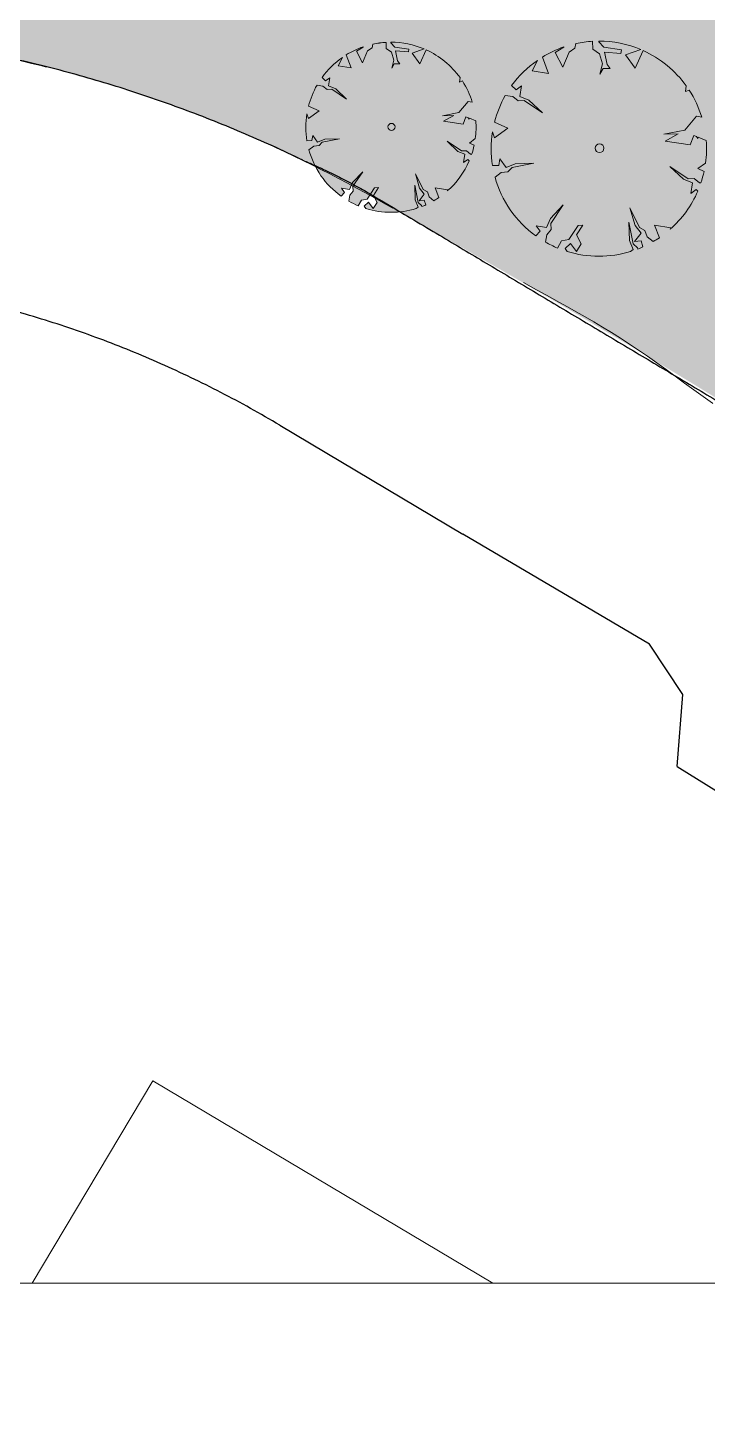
# Model space of a CAD drawing. Header units: metres. Extents: x -169 to 222, y -129 to 263.
# Drawn here: x 63.9 to 95.3, y -128.7 to -64.4 of the extents above; entities that cross this region are included whole.
import ezdxf

# ---------------------------------------------------------------- set-up
doc = ezdxf.new("R2010")
doc.units = ezdxf.units.M
doc.header["$LTSCALE"] = 5.08
doc.header["$PDMODE"] = 1
doc.header["$PDSIZE"] = -2
doc.linetypes.add('DGN Style 2', pattern=[3.417717, 2.050591, -1.367126])
doc.layers.get('0').update_dxf_attribs({"lineweight": 18})
for name, color, linetype, lineweight, true_color in [('a-jl23-frame', 30, 'Continuous', 30, 0xff7f00), ('site location - A-Z400-H-Cfil1', 7, 'Continuous', 5, 0xb4b4b4), ('site location - A-Z400-H-Cfil4', 7, 'Continuous', 5, 0x5a5a5a)]:
    doc.layers.add(name, color=color, linetype=linetype, lineweight=lineweight, true_color=true_color)
doc.layers.add('buildings', color=7, linetype='Continuous', lineweight=5)
doc.layers.add('pavement', color=7, linetype='DGN Style 2', lineweight=5)

# ---------------------------------------------------------------- blocks, each defined once
blk = doc.blocks.new('Group-2-1')
at = {"layer": 'site location - A-Z400-H-Cfil1', "linetype": 'Continuous', "lineweight": 0, "true_color": 0x7fff7f}
h = blk.add_hatch(color=91, dxfattribs=at)
edge = h.paths.add_edge_path()
edge.add_arc((80.695, -69.004), 3.934, 17.09645, 32.95714)
edge.add_line((83.996, -66.863), (83.858, -66.916))
edge.add_line((83.858, -66.916), (83.89, -66.707))
edge.add_line((83.89, -66.707), (83.89, -66.708))
edge.add_arc((80.694, -69.004), 3.935, 35.70787, 65.64896)
edge.add_line((82.317, -65.42), (82.028, -66.063))
edge.add_line((82.028, -66.063), (81.67, -65.576))
edge.add_line((81.67, -65.576), (82.232, -65.383))
edge.add_arc((80.695, -69.004), 3.934, 67.00219, 90.01542)
edge.add_line((80.694, -65.07), (80.693, -65.093))
edge.add_line((80.693, -65.093), (80.881, -65.296))
edge.add_line((80.881, -65.296), (81.521, -65.393))
edge.add_line((81.521, -65.393), (81.502, -65.521))
edge.add_line((81.502, -65.521), (80.898, -65.472))
edge.add_line((80.898, -65.472), (81.004, -65.924))
edge.add_line((81.004, -65.924), (81.113, -66.071))
edge.add_line((81.113, -66.071), (80.85, -66.075))
edge.add_line((80.85, -66.075), (80.733, -66.275))
edge.add_line((80.733, -66.275), (80.833, -65.898))
edge.add_line((80.833, -65.898), (80.714, -65.532))
edge.add_line((80.714, -65.532), (80.477, -65.365))
edge.add_line((80.477, -65.365), (80.468, -65.077))
edge.add_arc((80.693, -69.005), 3.934, 93.28219, 102.25173)
edge.add_line((79.858, -65.16), (79.821, -65.329))
edge.add_line((79.821, -65.329), (79.616, -65.475))
edge.add_line((79.616, -65.475), (79.374, -66.028))
edge.add_line((79.374, -66.028), (79.096, -65.482))
edge.add_line((79.096, -65.482), (79.414, -65.292))
edge.add_line((79.414, -65.292), (79.412, -65.285))
edge.add_arc((80.696, -69.003), 3.934, 109.05325, 121.6534)
edge.add_line((78.631, -65.655), (78.858, -66.252))
edge.add_line((78.858, -66.252), (78.26, -66.161))
edge.add_line((78.26, -66.161), (78.45, -65.774))
edge.add_arc((80.696, -69.004), 3.934, 124.81261, 144.07944)
edge.add_line((77.509, -66.696), (77.675, -66.856))
edge.add_line((77.675, -66.856), (77.871, -66.711))
edge.add_line((77.871, -66.711), (77.813, -67.094))
edge.add_line((77.813, -67.094), (78.142, -67.232))
edge.add_line((78.142, -67.232), (78.639, -67.699))
edge.add_line((78.639, -67.699), (77.965, -67.248))
edge.add_line((77.965, -67.248), (77.745, -67.258))
edge.add_line((77.745, -67.258), (77.551, -67.098))
edge.add_line((77.551, -67.098), (77.277, -67.057))
edge.add_arc((80.695, -69.006), 3.935, 150.31324, 165.6408)
edge.add_line((76.883, -68.03), (77.371, -68.249))
edge.add_line((77.371, -68.249), (76.884, -68.607))
edge.add_line((76.884, -68.607), (76.809, -68.39))
edge.add_arc((80.695, -69.004), 3.934, 171.0179, 189.08015)
edge.add_line((76.81, -69.625), (77.04, -69.621))
edge.add_line((77.04, -69.621), (77.077, -69.38))
edge.add_line((77.077, -69.38), (77.307, -69.692))
edge.add_line((77.307, -69.692), (77.636, -69.556))
edge.add_line((77.636, -69.556), (78.318, -69.535))
edge.add_line((78.318, -69.535), (77.522, -69.693))
edge.add_line((77.522, -69.693), (77.374, -69.856))
edge.add_line((77.374, -69.856), (77.124, -69.88))
edge.add_line((77.124, -69.88), (76.9, -70.045))
edge.add_arc((80.695, -69.004), 3.935, 195.33425, 234.07632)
edge.add_line((78.387, -72.191), (78.547, -72.025))
edge.add_line((78.547, -72.025), (78.402, -71.829))
edge.add_line((78.402, -71.829), (78.785, -71.887))
edge.add_line((78.785, -71.887), (78.922, -71.558))
edge.add_line((78.922, -71.558), (79.389, -71.061))
edge.add_line((79.389, -71.061), (78.939, -71.735))
edge.add_line((78.939, -71.735), (78.949, -71.955))
edge.add_line((78.949, -71.955), (78.789, -72.149))
edge.add_line((78.789, -72.149), (78.747, -72.423))
edge.add_arc((80.695, -69.002), 3.937, 240.34334, 247.41918)
edge.add_line((79.183, -72.637), (79.327, -72.375))
edge.add_line((79.327, -72.375), (79.596, -72.329))
edge.add_line((79.596, -72.329), (79.936, -71.814))
edge.add_line((79.936, -71.814), (80.113, -71.797))
edge.add_line((80.113, -71.797), (79.884, -72.155))
edge.add_line((79.884, -72.155), (80.052, -72.485))
edge.add_line((80.052, -72.485), (79.879, -72.764))
edge.add_line((79.879, -72.764), (79.662, -72.469))
edge.add_line((79.662, -72.469), (79.459, -72.656))
edge.add_line((79.459, -72.656), (79.54, -72.766))
edge.add_arc((80.696, -69.004), 3.935, 252.91388, 287.15707)
edge.add_line((81.857, -72.764), (81.948, -72.697))
edge.add_line((81.948, -72.697), (81.813, -72.367))
edge.add_line((81.813, -72.367), (81.792, -71.686))
edge.add_line((81.792, -71.686), (81.95, -72.481))
edge.add_line((81.95, -72.481), (82.112, -72.629))
edge.add_line((82.112, -72.629), (82.117, -72.674))
edge.add_arc((80.7, -69.01), 3.928, 291.13971, 294.03413)
edge.add_line((82.3, -72.597), (82.237, -72.376))
edge.add_line((82.237, -72.376), (81.994, -72.403))
edge.add_line((81.994, -72.403), (82.236, -72.1))
edge.add_line((82.236, -72.1), (82.02, -71.817))
edge.add_line((82.02, -71.817), (81.824, -71.164))
edge.add_line((81.824, -71.164), (82.182, -71.891))
edge.add_line((82.182, -71.891), (82.378, -71.992))
edge.add_line((82.378, -71.992), (82.465, -72.228))
edge.add_line((82.465, -72.228), (82.682, -72.401))
edge.add_arc((80.7, -69.002), 3.934, 300.23998, 304.09586)
edge.add_line((82.906, -72.26), (82.732, -71.803))
edge.add_line((82.732, -71.803), (83.33, -71.894))
edge.add_line((83.33, -71.894), (83.301, -71.952))
edge.add_arc((80.696, -69.005), 3.934, 311.47017, 336.82322)
edge.add_line((84.312, -70.553), (84.252, -70.495))
edge.add_line((84.252, -70.495), (84.056, -70.639))
edge.add_line((84.056, -70.639), (84.114, -70.256))
edge.add_line((84.114, -70.256), (83.785, -70.119))
edge.add_line((83.785, -70.119), (83.288, -69.652))
edge.add_line((83.288, -69.652), (83.962, -70.103))
edge.add_line((83.962, -70.103), (84.183, -70.092))
edge.add_line((84.183, -70.092), (84.377, -70.252))
edge.add_line((84.377, -70.252), (84.425, -70.259))
edge.add_arc((80.697, -69.008), 3.932, 341.44881, 347.8748)
edge.add_line((84.541, -69.834), (84.319, -69.734))
edge.add_line((84.319, -69.734), (84.595, -69.53))
edge.add_arc((80.695, -69.003), 3.935, 352.29639, 364.37278)
edge.add_line((84.619, -68.703), (84.32, -68.585))
edge.add_line((84.32, -68.585), (84.314, -68.629))
edge.add_line((84.314, -68.629), (84.265, -68.563))
edge.add_line((84.265, -68.563), (84.162, -68.522))
edge.add_line((84.162, -68.522), (84.038, -68.864))
edge.add_line((84.038, -68.864), (83.121, -68.725))
edge.add_line((83.121, -68.725), (83.599, -68.458))
edge.add_line((83.599, -68.458), (83.073, -68.474))
edge.add_line((83.073, -68.474), (83.836, -68.322))
edge.add_line((83.836, -68.322), (84.269, -67.819))
edge.add_line((84.269, -67.819), (84.456, -67.847))
edge.add_line((84.456, -67.847), (84.456, -67.847))
at = {"layer": 'site location - A-Z400-H-Cfil1', "color": 7, "flags": 128}
blk.add_lwpolyline([(83.599, -68.458), (83.073, -68.474), (83.836, -68.322), (84.269, -67.819), (84.456, -67.847, 0.069316), (83.996, -66.863), (83.858, -66.916), (83.89, -66.707, 0.131391), (82.317, -65.42), (82.028, -66.063), (81.67, -65.576), (82.232, -65.383, 0.100753), (80.694, -65.07), (80.693, -65.093), (80.881, -65.296), (81.521, -65.393), (81.502, -65.521), (80.898, -65.472), (81.004, -65.924), (81.113, -66.071), (80.85, -66.075), (80.732, -66.275), (80.833, -65.898), (80.714, -65.532), (80.477, -65.365), (80.468, -65.076, 0.039157), (79.858, -65.16), (79.821, -65.329), (79.616, -65.474), (79.374, -66.028), (79.096, -65.482), (79.414, -65.292), (79.412, -65.285, 0.055034), (78.631, -65.655), (78.858, -66.252), (78.26, -66.161), (78.45, -65.774, 0.084266), (77.509, -66.696), (77.675, -66.856), (77.871, -66.711), (77.813, -67.094), (78.142, -67.232), (78.639, -67.699), (77.965, -67.248), (77.744, -67.258), (77.551, -67.098), (77.277, -67.057, 0.066979), (76.883, -68.03), (77.371, -68.249), (76.884, -68.607), (76.809, -68.39, 0.078975), (76.81, -69.625), (77.04, -69.621), (77.077, -69.38), (77.307, -69.692), (77.636, -69.556), (78.318, -69.535), (77.522, -69.693), (77.374, -69.856), (77.124, -69.88), (76.9, -70.045, 0.170673), (78.387, -72.191), (78.547, -72.025), (78.402, -71.828), (78.785, -71.887), (78.922, -71.558), (79.389, -71.061), (78.939, -71.735), (78.949, -71.955), (78.789, -72.149), (78.747, -72.423, 0.030884), (79.183, -72.637), (79.327, -72.375), (79.596, -72.329), (79.936, -71.814), (80.113, -71.797), (79.884, -72.155), (80.052, -72.485), (79.879, -72.764), (79.662, -72.469), (79.459, -72.656), (79.54, -72.766, 0.150536), (81.857, -72.764), (81.948, -72.697), (81.813, -72.367), (81.792, -71.686), (81.95, -72.481), (82.112, -72.629), (82.117, -72.674, 0.01263), (82.3, -72.597), (82.237, -72.376), (81.994, -72.403), (82.236, -72.1), (82.02, -71.817), (81.824, -71.164), (82.182, -71.891), (82.378, -71.992), (82.465, -72.228), (82.682, -72.401, 0.016826), (82.906, -72.26), (82.732, -71.803), (83.33, -71.894), (83.301, -71.952, 0.11108), (84.313, -70.553), (84.312, -70.553), (84.252, -70.495), (84.056, -70.639), (84.114, -70.256), (83.785, -70.119), (83.288, -69.652), (83.962, -70.103), (84.183, -70.092), (84.377, -70.252), (84.425, -70.259, 0.028047), (84.541, -69.834), (84.319, -69.734), (84.595, -69.53, 0.052742), (84.619, -68.703), (84.32, -68.585), (84.314, -68.629), (84.265, -68.563), (84.162, -68.522), (84.038, -68.864), (83.121, -68.725), (83.599, -68.458)], format="xyb", close=True, dxfattribs=at)
blk.add_lwpolyline([(83.599, -68.458), (83.073, -68.474), (83.836, -68.322), (84.269, -67.819), (84.456, -67.847, 0.069316), (83.996, -66.863), (83.858, -66.916), (83.89, -66.707, 0.131391), (82.317, -65.42), (82.028, -66.063), (81.67, -65.576), (82.232, -65.383, 0.100753), (80.694, -65.07), (80.693, -65.093), (80.881, -65.296), (81.521, -65.393), (81.502, -65.521), (80.898, -65.472), (81.004, -65.924), (81.113, -66.071), (80.85, -66.075), (80.732, -66.275), (80.833, -65.898), (80.714, -65.532), (80.477, -65.365), (80.468, -65.076, 0.039157), (79.858, -65.16), (79.821, -65.329), (79.616, -65.474), (79.374, -66.028), (79.096, -65.482), (79.414, -65.292), (79.412, -65.285, 0.055034), (78.631, -65.655), (78.858, -66.252), (78.26, -66.161), (78.45, -65.774, 0.084266), (77.509, -66.696), (77.675, -66.856), (77.871, -66.711), (77.813, -67.094), (78.142, -67.232), (78.639, -67.699), (77.965, -67.248), (77.744, -67.258), (77.551, -67.098), (77.277, -67.057, 0.066979), (76.883, -68.03), (77.371, -68.249), (76.884, -68.607), (76.809, -68.39, 0.078975), (76.81, -69.625), (77.04, -69.621), (77.077, -69.38), (77.307, -69.692), (77.636, -69.556), (78.318, -69.535), (77.522, -69.693), (77.374, -69.856), (77.124, -69.88), (76.9, -70.045, 0.170673), (78.387, -72.191), (78.547, -72.025), (78.402, -71.828), (78.785, -71.887), (78.922, -71.558), (79.389, -71.061), (78.939, -71.735), (78.949, -71.955), (78.789, -72.149), (78.747, -72.423, 0.030884), (79.183, -72.637), (79.327, -72.375), (79.596, -72.329), (79.936, -71.814), (80.113, -71.797), (79.884, -72.155), (80.052, -72.485), (79.879, -72.764), (79.662, -72.469), (79.459, -72.656), (79.54, -72.766, 0.150536), (81.857, -72.764), (81.948, -72.697), (81.813, -72.367), (81.792, -71.686), (81.95, -72.481), (82.112, -72.629), (82.117, -72.674, 0.01263), (82.3, -72.597), (82.237, -72.376), (81.994, -72.403), (82.236, -72.1), (82.02, -71.817), (81.824, -71.164), (82.182, -71.891), (82.378, -71.992), (82.465, -72.228), (82.682, -72.401, 0.016826), (82.906, -72.26), (82.732, -71.803), (83.33, -71.894), (83.301, -71.952, 0.11108), (84.313, -70.553), (84.312, -70.553), (84.252, -70.495), (84.056, -70.639), (84.114, -70.256), (83.785, -70.119), (83.288, -69.652), (83.962, -70.103), (84.183, -70.092), (84.377, -70.252), (84.425, -70.259, 0.028047), (84.541, -69.834), (84.319, -69.734), (84.595, -69.53, 0.052742), (84.619, -68.703), (84.32, -68.585), (84.314, -68.629), (84.265, -68.563), (84.162, -68.522), (84.038, -68.864), (83.121, -68.725), (83.599, -68.458)], format="xyb", close=True, dxfattribs=at)
at = {"layer": 'site location - A-Z400-H-Cfil1', "color": 91, "true_color": 0x7fff7f, "flags": 128}
blk.add_lwpolyline([(84.456, -67.847, 0.069316), (83.996, -66.863), (83.858, -66.916), (83.89, -66.707), (83.89, -66.708, 0.131391), (82.317, -65.42), (82.028, -66.063), (81.67, -65.576), (82.232, -65.383, 0.100753), (80.694, -65.07), (80.693, -65.093), (80.881, -65.296), (81.521, -65.393), (81.502, -65.521), (80.898, -65.472), (81.004, -65.924), (81.113, -66.071), (80.85, -66.075), (80.733, -66.275), (80.833, -65.898), (80.714, -65.532), (80.477, -65.365), (80.468, -65.077, 0.039157), (79.858, -65.16), (79.821, -65.329), (79.616, -65.475), (79.374, -66.028), (79.096, -65.482), (79.414, -65.292), (79.412, -65.285, 0.055034), (78.631, -65.655), (78.858, -66.252), (78.26, -66.161), (78.45, -65.774, 0.084266), (77.509, -66.696), (77.675, -66.856), (77.871, -66.711), (77.813, -67.094), (78.142, -67.232), (78.639, -67.699), (77.965, -67.248), (77.745, -67.258), (77.551, -67.098), (77.277, -67.057, 0.066979), (76.883, -68.03), (77.371, -68.249), (76.884, -68.607), (76.809, -68.39, 0.078975), (76.81, -69.625), (77.04, -69.621), (77.077, -69.38), (77.307, -69.692), (77.636, -69.556), (78.318, -69.535), (77.522, -69.693), (77.374, -69.856), (77.124, -69.88), (76.9, -70.045, 0.170673), (78.387, -72.191), (78.547, -72.025), (78.402, -71.829), (78.785, -71.887), (78.922, -71.558), (79.389, -71.061), (78.939, -71.735), (78.949, -71.955), (78.789, -72.149), (78.747, -72.423, 0.030884), (79.183, -72.637), (79.327, -72.375), (79.596, -72.329), (79.936, -71.814), (80.113, -71.797), (79.884, -72.155), (80.052, -72.485), (79.879, -72.764), (79.662, -72.469), (79.459, -72.656), (79.54, -72.766, 0.150536), (81.857, -72.764), (81.948, -72.697), (81.813, -72.367), (81.792, -71.686), (81.95, -72.481), (82.112, -72.629), (82.117, -72.674, 0.01263), (82.3, -72.597), (82.237, -72.376), (81.994, -72.403), (82.236, -72.1), (82.02, -71.817), (81.824, -71.164), (82.182, -71.891), (82.378, -71.992), (82.465, -72.228), (82.682, -72.401, 0.016826), (82.906, -72.26), (82.732, -71.803), (83.33, -71.894), (83.301, -71.952, 0.111077), (84.312, -70.553), (84.252, -70.495), (84.056, -70.639), (84.114, -70.256), (83.785, -70.119), (83.288, -69.652), (83.962, -70.103), (84.183, -70.092), (84.377, -70.252), (84.425, -70.259, 0.028046), (84.541, -69.834), (84.319, -69.734), (84.595, -69.53, 0.052742), (84.619, -68.703), (84.32, -68.585), (84.314, -68.629), (84.265, -68.563), (84.162, -68.522), (84.038, -68.864), (83.121, -68.725), (83.599, -68.458), (83.073, -68.474), (83.836, -68.322), (84.269, -67.819), (84.456, -67.847)], format="xyb", close=True, dxfattribs=at)
at = {"layer": 'site location - A-Z400-H-Cfil1', "color": 253, "true_color": 0xadadad}
blk.add_circle((80.72, -68.987), 0.163, dxfattribs=at)
blk = doc.blocks.new('Group-3-1')
at = {"layer": 'site location - A-Z400-H-Cfil1', "linetype": 'Continuous', "lineweight": 0, "true_color": 0x7fff7f}
h = blk.add_hatch(color=91, dxfattribs=at)
edge = h.paths.add_edge_path()
edge.add_arc((90.305, -69.996), 4.978, 17.10626, 32.96695)
edge.add_line((94.482, -67.287), (94.307, -67.354))
edge.add_line((94.307, -67.354), (94.347, -67.09))
edge.add_arc((90.306, -69.996), 4.977, 35.72179, 65.66288)
edge.add_line((92.357, -65.461), (91.992, -66.274))
edge.add_line((91.992, -66.274), (91.538, -65.659))
edge.add_line((91.538, -65.659), (92.25, -65.414))
edge.add_arc((90.307, -69.996), 4.978, 67.01778, 90.031)
edge.add_line((90.304, -65.019), (90.303, -65.048))
edge.add_line((90.303, -65.048), (90.54, -65.304))
edge.add_line((90.54, -65.304), (91.351, -65.427))
edge.add_line((91.351, -65.427), (91.326, -65.588))
edge.add_line((91.326, -65.588), (90.562, -65.528))
edge.add_line((90.562, -65.528), (90.696, -66.099))
edge.add_line((90.696, -66.099), (90.834, -66.285))
edge.add_line((90.834, -66.285), (90.502, -66.29))
edge.add_line((90.502, -66.29), (90.352, -66.543))
edge.add_line((90.352, -66.543), (90.48, -66.066))
edge.add_line((90.48, -66.066), (90.33, -65.603))
edge.add_line((90.33, -65.603), (90.03, -65.392))
edge.add_line((90.03, -65.392), (90.018, -65.027))
edge.add_arc((90.308, -69.996), 4.978, 93.339, 102.30855)
edge.add_line((89.247, -65.133), (89.2, -65.345))
edge.add_line((89.2, -65.345), (88.941, -65.53))
edge.add_line((88.941, -65.53), (88.634, -66.231))
edge.add_line((88.634, -66.231), (88.283, -65.541))
edge.add_line((88.283, -65.541), (88.686, -65.299))
edge.add_line((88.686, -65.299), (88.682, -65.291))
edge.add_arc((90.307, -69.994), 4.977, 109.05922, 121.65937)
edge.add_line((87.695, -65.758), (87.982, -66.513))
edge.add_line((87.982, -66.513), (87.225, -66.399))
edge.add_line((87.225, -66.399), (87.465, -65.909))
edge.add_arc((90.306, -69.997), 4.978, 124.79806, 144.06489)
edge.add_line((86.275, -67.075), (86.485, -67.278))
edge.add_line((86.485, -67.278), (86.733, -67.095))
edge.add_line((86.733, -67.095), (86.66, -67.58))
edge.add_line((86.66, -67.58), (87.076, -67.753))
edge.add_line((87.076, -67.753), (87.704, -68.344))
edge.add_line((87.704, -68.344), (86.851, -67.774))
edge.add_line((86.851, -67.774), (86.573, -67.787))
edge.add_line((86.573, -67.787), (86.328, -67.584))
edge.add_line((86.328, -67.584), (85.981, -67.532))
edge.add_arc((90.306, -69.996), 4.978, 150.32463, 165.65219)
edge.add_line((85.483, -68.763), (86.099, -69.04))
edge.add_line((86.099, -69.04), (85.484, -69.493))
edge.add_line((85.484, -69.493), (85.389, -69.218))
edge.add_arc((90.306, -69.997), 4.978, 170.99723, 189.05948)
edge.add_line((85.39, -70.781), (85.682, -70.776))
edge.add_line((85.682, -70.776), (85.728, -70.471))
edge.add_line((85.728, -70.471), (86.019, -70.866))
edge.add_line((86.019, -70.866), (86.435, -70.694))
edge.add_line((86.435, -70.694), (87.298, -70.667))
edge.add_line((87.298, -70.667), (86.292, -70.868))
edge.add_line((86.292, -70.868), (86.104, -71.073))
edge.add_line((86.104, -71.073), (85.787, -71.104))
edge.add_line((85.787, -71.104), (85.505, -71.312))
edge.add_arc((90.305, -69.996), 4.977, 195.32866, 234.07073)
edge.add_line((87.385, -74.026), (87.588, -73.817))
edge.add_line((87.588, -73.817), (87.405, -73.569))
edge.add_line((87.405, -73.569), (87.89, -73.642))
edge.add_line((87.89, -73.642), (88.063, -73.227))
edge.add_line((88.063, -73.227), (88.654, -72.598))
edge.add_line((88.654, -72.598), (88.084, -73.451))
edge.add_line((88.084, -73.451), (88.097, -73.729))
edge.add_line((88.097, -73.729), (87.894, -73.974))
edge.add_line((87.894, -73.974), (87.841, -74.321))
edge.add_arc((90.304, -69.994), 4.979, 240.35494, 247.43079)
edge.add_line((88.393, -74.591), (88.574, -74.26))
edge.add_line((88.574, -74.26), (88.915, -74.201))
edge.add_line((88.915, -74.201), (89.345, -73.55))
edge.add_line((89.345, -73.55), (89.569, -73.529))
edge.add_line((89.569, -73.529), (89.28, -73.981))
edge.add_line((89.28, -73.981), (89.492, -74.399))
edge.add_line((89.492, -74.399), (89.273, -74.751))
edge.add_line((89.273, -74.751), (88.999, -74.379))
edge.add_line((88.999, -74.379), (88.742, -74.615))
edge.add_line((88.742, -74.615), (88.844, -74.754))
edge.add_arc((90.306, -69.996), 4.978, 252.92047, 287.16366)
edge.add_line((91.775, -74.752), (91.89, -74.666))
edge.add_line((91.89, -74.666), (91.719, -74.25))
edge.add_line((91.719, -74.25), (91.693, -73.388))
edge.add_line((91.693, -73.388), (91.892, -74.394))
edge.add_line((91.892, -74.394), (92.098, -74.581))
edge.add_line((92.098, -74.581), (92.104, -74.638))
edge.add_arc((90.299, -69.991), 4.985, 291.22743, 294.12186)
edge.add_line((92.336, -74.541), (92.256, -74.261))
edge.add_line((92.256, -74.261), (91.949, -74.294))
edge.add_line((91.949, -74.294), (92.255, -73.911))
edge.add_line((92.255, -73.911), (91.982, -73.554))
edge.add_line((91.982, -73.554), (91.733, -72.727))
edge.add_line((91.733, -72.727), (92.186, -73.648))
edge.add_line((92.186, -73.648), (92.434, -73.775))
edge.add_line((92.434, -73.775), (92.545, -74.074))
edge.add_line((92.545, -74.074), (92.819, -74.293))
edge.add_arc((90.302, -69.993), 4.982, 300.34362, 304.19949)
edge.add_line((93.103, -74.114), (92.883, -73.536))
edge.add_line((92.883, -73.536), (93.639, -73.651))
edge.add_line((93.639, -73.651), (93.602, -73.725))
edge.add_arc((90.305, -69.996), 4.978, 311.48243, 336.83547)
edge.add_line((94.882, -71.954), (94.806, -71.881))
edge.add_line((94.806, -71.881), (94.557, -72.063))
edge.add_line((94.557, -72.063), (94.631, -71.579))
edge.add_line((94.631, -71.579), (94.215, -71.406))
edge.add_line((94.215, -71.406), (93.587, -70.815))
edge.add_line((93.587, -70.815), (94.439, -71.384))
edge.add_line((94.439, -71.384), (94.717, -71.372))
edge.add_line((94.717, -71.372), (94.963, -71.574))
edge.add_line((94.963, -71.574), (95.024, -71.583))
edge.add_arc((90.309, -69.999), 4.974, 341.43226, 347.85825)
edge.add_line((95.171, -71.046), (94.889, -70.919))
edge.add_line((94.889, -70.919), (95.239, -70.661))
edge.add_arc((90.306, -69.995), 4.977, 352.30707, 364.38345)
edge.add_line((95.269, -69.614), (94.892, -69.465))
edge.add_line((94.892, -69.465), (94.883, -69.521))
edge.add_line((94.883, -69.521), (94.822, -69.437))
edge.add_line((94.822, -69.437), (94.692, -69.386))
edge.add_line((94.692, -69.386), (94.535, -69.818))
edge.add_line((94.535, -69.818), (93.374, -69.642))
edge.add_line((93.374, -69.642), (93.979, -69.304))
edge.add_line((93.979, -69.304), (93.313, -69.324))
edge.add_line((93.313, -69.324), (94.279, -69.132))
edge.add_line((94.279, -69.132), (94.827, -68.496))
edge.add_line((94.827, -68.496), (95.063, -68.532))
edge.add_line((95.063, -68.532), (95.063, -68.532))
at = {"layer": 'site location - A-Z400-H-Cfil1', "color": 7, "flags": 128}
blk.add_lwpolyline([(93.979, -69.304), (93.313, -69.324), (94.279, -69.132), (94.827, -68.496), (95.063, -68.532, 0.069316), (94.482, -67.287), (94.307, -67.354), (94.347, -67.09, 0.131391), (92.357, -65.461), (91.992, -66.274), (91.538, -65.659), (92.25, -65.414, 0.100753), (90.304, -65.019), (90.303, -65.048), (90.54, -65.304), (91.351, -65.427), (91.326, -65.588), (90.562, -65.528), (90.696, -66.099), (90.834, -66.285), (90.502, -66.29), (90.352, -66.543), (90.48, -66.066), (90.33, -65.603), (90.03, -65.392), (90.018, -65.027, 0.039157), (89.247, -65.133), (89.2, -65.345), (88.941, -65.53), (88.634, -66.231), (88.283, -65.541), (88.686, -65.299), (88.682, -65.291, 0.055034), (87.695, -65.758), (87.982, -66.513), (87.225, -66.399), (87.465, -65.909, 0.084266), (86.275, -67.075), (86.485, -67.278), (86.733, -67.095), (86.66, -67.58), (87.076, -67.753), (87.704, -68.344), (86.851, -67.774), (86.573, -67.787), (86.328, -67.584), (85.981, -67.532, 0.066979), (85.483, -68.763), (86.099, -69.04), (85.484, -69.493), (85.389, -69.218, 0.078975), (85.39, -70.78), (85.682, -70.776), (85.728, -70.471), (86.019, -70.866), (86.435, -70.694), (87.298, -70.667), (86.292, -70.868), (86.104, -71.073), (85.787, -71.104), (85.505, -71.312, 0.170673), (87.385, -74.026), (87.588, -73.817), (87.405, -73.569), (87.89, -73.642), (88.063, -73.227), (88.654, -72.598), (88.084, -73.451), (88.097, -73.729), (87.894, -73.974), (87.841, -74.321, 0.030884), (88.393, -74.591), (88.574, -74.26), (88.915, -74.201), (89.345, -73.55), (89.569, -73.529), (89.28, -73.981), (89.492, -74.399), (89.273, -74.751), (88.999, -74.379), (88.742, -74.615), (88.844, -74.754, 0.150536), (91.775, -74.752), (91.89, -74.666), (91.719, -74.25), (91.693, -73.388), (91.892, -74.394), (92.098, -74.581), (92.104, -74.638, 0.01263), (92.336, -74.541), (92.256, -74.26), (91.949, -74.294), (92.255, -73.911), (91.982, -73.554), (91.733, -72.727), (92.186, -73.648), (92.434, -73.775), (92.545, -74.073), (92.819, -74.293, 0.016826), (93.103, -74.114), (92.883, -73.536), (93.639, -73.651), (93.602, -73.725, 0.11108), (94.882, -71.954), (94.806, -71.881), (94.557, -72.063), (94.631, -71.579), (94.215, -71.406), (93.587, -70.815), (94.439, -71.384), (94.717, -71.372), (94.963, -71.574), (95.024, -71.583, 0.028047), (95.171, -71.046), (94.889, -70.919), (95.239, -70.661, 0.052742), (95.269, -69.614), (94.892, -69.465), (94.883, -69.521), (94.822, -69.437), (94.692, -69.386), (94.535, -69.818), (93.374, -69.642), (93.979, -69.304)], format="xyb", close=True, dxfattribs=at)
blk.add_lwpolyline([(93.979, -69.304), (93.313, -69.324), (94.279, -69.132), (94.827, -68.496), (95.063, -68.532, 0.069316), (94.482, -67.287), (94.307, -67.354), (94.347, -67.09, 0.131391), (92.357, -65.461), (91.992, -66.274), (91.538, -65.659), (92.25, -65.414, 0.100753), (90.304, -65.019), (90.303, -65.048), (90.54, -65.304), (91.351, -65.427), (91.326, -65.588), (90.562, -65.528), (90.696, -66.099), (90.834, -66.285), (90.502, -66.29), (90.352, -66.543), (90.48, -66.066), (90.33, -65.603), (90.03, -65.392), (90.018, -65.027, 0.039157), (89.247, -65.133), (89.2, -65.345), (88.941, -65.53), (88.634, -66.231), (88.283, -65.541), (88.686, -65.299), (88.682, -65.291, 0.055034), (87.695, -65.758), (87.982, -66.513), (87.225, -66.399), (87.465, -65.909, 0.084266), (86.275, -67.075), (86.485, -67.278), (86.733, -67.095), (86.66, -67.58), (87.076, -67.753), (87.704, -68.344), (86.851, -67.774), (86.573, -67.787), (86.328, -67.584), (85.981, -67.532, 0.066979), (85.483, -68.763), (86.099, -69.04), (85.484, -69.493), (85.389, -69.218, 0.078975), (85.39, -70.78), (85.682, -70.776), (85.728, -70.471), (86.019, -70.866), (86.435, -70.694), (87.298, -70.667), (86.292, -70.868), (86.104, -71.073), (85.787, -71.104), (85.505, -71.312, 0.170673), (87.385, -74.026), (87.588, -73.817), (87.405, -73.569), (87.89, -73.642), (88.063, -73.227), (88.654, -72.598), (88.084, -73.451), (88.097, -73.729), (87.894, -73.974), (87.841, -74.321, 0.030884), (88.393, -74.591), (88.574, -74.26), (88.915, -74.201), (89.345, -73.55), (89.569, -73.529), (89.28, -73.981), (89.492, -74.399), (89.273, -74.751), (88.999, -74.379), (88.742, -74.615), (88.844, -74.754, 0.150536), (91.775, -74.752), (91.89, -74.666), (91.719, -74.25), (91.693, -73.388), (91.892, -74.394), (92.098, -74.581), (92.104, -74.638, 0.01263), (92.336, -74.541), (92.256, -74.26), (91.949, -74.294), (92.255, -73.911), (91.982, -73.554), (91.733, -72.727), (92.186, -73.648), (92.434, -73.775), (92.545, -74.073), (92.819, -74.293, 0.016826), (93.103, -74.114), (92.883, -73.536), (93.639, -73.651), (93.602, -73.725, 0.11108), (94.882, -71.954), (94.806, -71.881), (94.557, -72.063), (94.631, -71.579), (94.215, -71.406), (93.587, -70.815), (94.439, -71.384), (94.717, -71.372), (94.963, -71.574), (95.024, -71.583, 0.028047), (95.171, -71.046), (94.889, -70.919), (95.239, -70.661, 0.052742), (95.269, -69.614), (94.892, -69.465), (94.883, -69.521), (94.822, -69.437), (94.692, -69.386), (94.535, -69.818), (93.374, -69.642), (93.979, -69.304)], format="xyb", close=True, dxfattribs=at)
at = {"layer": 'site location - A-Z400-H-Cfil1', "color": 91, "true_color": 0x7fff7f, "flags": 128}
blk.add_lwpolyline([(95.063, -68.532, 0.069316), (94.482, -67.287), (94.307, -67.354), (94.347, -67.09, 0.131391), (92.357, -65.461), (91.992, -66.274), (91.538, -65.659), (92.25, -65.414, 0.100753), (90.304, -65.019), (90.303, -65.048), (90.54, -65.304), (91.351, -65.427), (91.326, -65.588), (90.562, -65.528), (90.696, -66.099), (90.834, -66.285), (90.502, -66.29), (90.352, -66.543), (90.48, -66.066), (90.33, -65.603), (90.03, -65.392), (90.018, -65.027, 0.039157), (89.247, -65.133), (89.2, -65.345), (88.941, -65.53), (88.634, -66.231), (88.283, -65.541), (88.686, -65.299), (88.682, -65.291, 0.055034), (87.695, -65.758), (87.982, -66.513), (87.225, -66.399), (87.465, -65.909, 0.084266), (86.275, -67.075), (86.485, -67.278), (86.733, -67.095), (86.66, -67.58), (87.076, -67.753), (87.704, -68.344), (86.851, -67.774), (86.573, -67.787), (86.328, -67.584), (85.981, -67.532, 0.066979), (85.483, -68.763), (86.099, -69.04), (85.484, -69.493), (85.389, -69.218, 0.078975), (85.39, -70.781), (85.682, -70.776), (85.728, -70.471), (86.019, -70.866), (86.435, -70.694), (87.298, -70.667), (86.292, -70.868), (86.104, -71.073), (85.787, -71.104), (85.505, -71.312, 0.170673), (87.385, -74.026), (87.588, -73.817), (87.405, -73.569), (87.89, -73.642), (88.063, -73.227), (88.654, -72.598), (88.084, -73.451), (88.097, -73.729), (87.894, -73.974), (87.841, -74.321, 0.030884), (88.393, -74.591), (88.574, -74.26), (88.915, -74.201), (89.345, -73.55), (89.569, -73.529), (89.28, -73.981), (89.492, -74.399), (89.273, -74.751), (88.999, -74.379), (88.742, -74.615), (88.844, -74.754, 0.150536), (91.775, -74.752), (91.89, -74.666), (91.719, -74.25), (91.693, -73.388), (91.892, -74.394), (92.098, -74.581), (92.104, -74.638, 0.01263), (92.336, -74.541), (92.256, -74.261), (91.949, -74.294), (92.255, -73.911), (91.982, -73.554), (91.733, -72.727), (92.186, -73.648), (92.434, -73.775), (92.545, -74.074), (92.819, -74.293, 0.016826), (93.103, -74.114), (92.883, -73.536), (93.639, -73.651), (93.602, -73.725, 0.111077), (94.882, -71.954), (94.806, -71.881), (94.557, -72.063), (94.631, -71.579), (94.215, -71.406), (93.587, -70.815), (94.439, -71.384), (94.717, -71.372), (94.963, -71.574), (95.024, -71.583, 0.028046), (95.171, -71.046), (94.889, -70.919), (95.239, -70.661, 0.052742), (95.269, -69.614), (94.892, -69.465), (94.883, -69.521), (94.822, -69.437), (94.692, -69.386), (94.535, -69.818), (93.374, -69.642), (93.979, -69.304), (93.313, -69.324), (94.279, -69.132), (94.827, -68.496), (95.063, -68.532)], format="xyb", close=True, dxfattribs=at)
at = {"layer": 'site location - A-Z400-H-Cfil1', "color": 253, "true_color": 0xadadad}
blk.add_circle((90.337, -69.973), 0.206, dxfattribs=at)

msp = doc.modelspace()

# ---------------------------------------------------------------- hatches: boundary and pattern name
at = {"layer": 'pavement', "linetype": 'Continuous', "lineweight": 0, "true_color": 0xc0dcc0}
msp.add_hatch(color=254, dxfattribs=at).paths.add_polyline_path([(106.213, -51.615), (106.123, -51.692), (106.032, -51.768), (105.941, -51.843), (105.85, -51.919), (105.758, -51.993), (105.666, -52.068), (105.574, -52.142), (105.481, -52.215), (100.377, -56.24), (99.019, -57.22), (97.583, -58.081), (96.078, -58.816), (94.517, -59.421), (92.909, -59.891), (91.268, -60.222), (89.604, -60.412), (87.93, -60.459), (84.791, -60.415), (81.592, -60.37), (79.885, -60.306), (78.183, -60.164), (76.489, -59.942), (74.808, -59.642), (73.142, -59.265), (71.495, -58.811), (69.872, -58.281), (68.274, -57.676), (66.674, -56.963), (66.337, -57.075), (66.287, -57.127), (65.628, -57.738), (64.906, -58.275), (64.13, -58.73), (63.31, -59.099), (62.454, -59.376), (61.573, -59.559), (60.678, -59.645), (59.778, -59.634), (59.764, -60.133), (58.667, -60.073), (57.575, -59.964), (56.488, -59.806), (55.404, -59.598), (54.325, -59.341), (53.251, -59.034), (52.18, -58.678), (51.114, -58.272), (50.016, -57.212), (48.078, -56.589), (47.05, -55.882), (46.042, -55.145), (45.056, -54.379), (44.092, -53.586), (43.152, -52.765), (42.236, -51.917), (41.344, -51.044), (40.478, -50.144), (40.471, -50.138), (39.529, -48.333), (38.262, -46.938), (37.614, -46.567), (36.917, -45.457), (37.358, -45.19), (37.222, -44.964), (37.089, -44.736), (36.957, -44.506), (36.828, -44.274), (36.7, -44.041), (36.575, -43.806), (36.451, -43.568), (36.33, -43.329), (35.713, -41.964), (35.358, -41.017), (35.087, -40.027), (32.548, -40.156), (31.737, -40.365), (30.923, -40.562), (30.106, -40.749), (29.287, -40.924), (28.465, -41.088), (27.642, -41.24), (26.816, -41.381), (25.988, -41.511), (25.971, -41.582), (25.94, -41.734), (25.894, -41.968), (25.834, -42.283), (25.759, -42.68), (25.671, -43.158), (25.568, -43.718), (25.45, -44.359), (25.294, -45.067), (25.074, -45.829), (24.79, -46.643), (24.443, -47.511), (24.032, -48.431), (23.557, -49.405), (23.019, -50.432), (22.417, -51.511), (21.781, -52.617), (21.14, -53.722), (20.496, -54.827), (19.847, -55.931), (19.195, -57.034), (18.538, -58.136), (17.877, -59.237), (17.212, -60.338), (10.143, -58.474), (2.734, -55.645), (2.741, -55.676), (2.863, -56.096), (3.026, -56.501), (3.23, -56.887), (3.473, -57.251), (3.752, -57.588), (4.063, -57.894), (4.405, -58.167), (4.772, -58.404), (7.755, -59.474), (10.508, -60.264), (13.265, -60.966), (16.026, -61.579), (18.79, -62.104), (21.557, -62.54), (24.329, -62.887), (27.104, -63.146), (29.882, -63.317), (32.678, -63.445), (35.506, -63.577), (38.365, -63.714), (41.256, -63.854), (44.178, -63.998), (47.132, -64.145), (50.117, -64.297), (53.134, -64.453), (56.162, -64.688), (59.179, -65.079), (62.187, -65.626), (65.185, -66.328), (68.172, -67.185), (71.15, -68.199), (74.118, -69.367), (77.076, -70.691), (79.997, -72.311), (82.909, -73.955), (85.813, -75.621), (88.708, -77.311), (91.594, -79.024), (94.472, -80.76), (97.34, -82.52), (100.2, -84.303), (113.94, -71.602), (113.94, -51.67), (113.677, -51.644), (113.415, -51.616), (113.152, -51.585), (112.89, -51.551), (112.628, -51.515), (112.365, -51.476), (112.103, -51.434), (111.841, -51.39), (110.778, -51.112), (109.734, -50.749), (108.731, -50.322), (107.749, -49.81), (107.306, -50.193), (107.527, -50.449)])

# ---------------------------------------------------------------- linework, layer by layer
at = {"color": 7, "linetype": 'Continuous', "lineweight": 5, "flags": 128}
msp.add_lwpolyline([(-116.293, 138.52), (113.94, 138.52), (113.94, -122.48), (-116.293, -122.48), (-116.293, 138.52)], close=True, dxfattribs=at)
at = {"layer": 'a-jl23-frame', "linetype": 'Continuous', "lineweight": 5}
for p in [(86.707, -123.73), (86.707, -128.73)]:
    msp.add_point(p, dxfattribs=at)
at = {"layer": 'buildings'}
for q in [(64.107, -122.48), (85.408, -122.48)]:
    msp.add_line((69.686, -113.121), q, dxfattribs=at)
at = {"layer": 'pavement'}
msp.add_rational_spline([(106.213, -51.615), (105.853, -51.922), (105.481, -52.215), (102.929, -54.227), (100.377, -56.24), (94.902, -60.558), (87.93, -60.459), (84.761, -60.415), (81.592, -60.37), (74.68, -60.272), (68.274, -57.676), (67.474, -57.32), (66.674, -56.963), (66.505, -57.019), (66.337, -57.075), (66.312, -57.101), (66.287, -57.127), (63.615, -59.891), (59.778, -59.634), (59.771, -59.883), (59.764, -60.133), (55.369, -59.995), (51.114, -58.272), (50.565, -57.742), (50.016, -57.212), (49.047, -56.9), (48.078, -56.589), (43.905, -53.806), (40.478, -50.144), (40.475, -50.141), (40.471, -50.138), (40, -49.235), (39.529, -48.333), (38.896, -47.636), (38.262, -46.938), (37.938, -46.753), (37.614, -46.567), (37.266, -46.012), (36.917, -45.457), (37.138, -45.324), (37.358, -45.19), (36.812, -44.289), (36.33, -43.329), (36.021, -42.646), (35.713, -41.964), (35.535, -41.49), (35.358, -41.017), (35.222, -40.522), (35.087, -40.027), (33.817, -40.091), (32.548, -40.156), (29.306, -41.014), (25.988, -41.511), (25.948, -41.631), (24.953, -47.086), (19.881, -55.937), (17.212, -60.338), (13.677, -59.406), (10.143, -58.474), (6.438, -57.059), (2.734, -55.645), (2.737, -55.66), (2.741, -55.676), (3.164, -57.481), (4.772, -58.404), (6.263, -58.939), (7.755, -59.474), (18.761, -62.812), (41.004, -63.822), (65.264, -65.084), (77.076, -70.691), (88.778, -77.124), (100.2, -84.303), (107.07, -77.952), (113.94, -71.602), (113.94, -61.636), (113.94, -51.67), (112.889, -51.573), (111.841, -51.39), (111.309, -51.251), (110.778, -51.112), (110.256, -50.931), (109.734, -50.749), (109.233, -50.536), (108.731, -50.322), (108.24, -50.066), (107.749, -49.81), (107.527, -50.001), (107.306, -50.193), (107.416, -50.321), (107.527, -50.449), (106.87, -51.032), (106.213, -51.615)], [1, 0.999833713385, 1, 1, 1, 0.942438015286, 1, 1, 1, 0.982850471498, 1, 1, 1, 1, 1, 1, 1, 0.907010693937, 1, 1, 1, 1, 1, 1, 1, 1, 1, 0.993380016613, 1, 1, 1, 1, 1, 1, 1, 1, 1, 1, 1, 1, 1, 1, 1, 1, 1, 1, 1, 1, 1, 1, 1, 0.998480476142, 1, 1, 1, 1, 1, 1, 1, 1, 1, 1, 1, 0.917197532358, 1, 1, 1, 1, 1, 1, 1, 1, 1, 1, 1, 1, 1, 1, 1, 1, 1, 1, 1, 1, 1, 1, 1, 1, 1, 1, 1, 1, 1], degree=2, knots=[0, 0, 0, 1, 1, 2, 2, 3, 3, 4, 4, 5, 5, 6, 6, 7, 7, 8, 8, 9, 9, 10, 10, 11, 11, 12, 12, 13, 13, 14, 14, 15, 15, 16, 16, 17, 17, 18, 18, 19, 19, 20, 20, 21, 21, 22, 22, 23, 23, 24, 24, 25, 25, 26, 26, 27, 28, 29, 29, 30, 30, 31, 31, 32, 32, 33, 33, 34, 34, 35, 36, 37, 37, 38, 38, 39, 39, 40, 40, 41, 41, 42, 42, 43, 43, 44, 44, 45, 45, 46, 46, 47, 47, 48, 48, 48], dxfattribs=at)
at = {"layer": 'site location - A-Z400-H-Cfil4', "color": 7, "lineweight": 30}
for p, q in [((75.551, -82.786), (84.023, -87.825)), ((93.928, -98.577), (100.564, -102.716))]:
    msp.add_line(p, q, dxfattribs=at)
at = {"layer": 'site location - A-Z400-H-Cfil4', "color": 7, "lineweight": 30, "flags": 128}
msp.add_lwpolyline([(93.928, -98.577), (94.188, -95.248), (92.644, -92.925), (84.023, -87.825)], dxfattribs=at)
at = {"layer": 'site location - A-Z400-H-Cfil4', "color": 7, "lineweight": 30}
for points in [[(76.628, -70.53), (65.336, -65.078), (52.809, -64.404)], [(75.551, -82.786), (64.782, -76.389), (52.244, -75.698)]]:
    msp.add_open_spline(points, degree=2, dxfattribs=at)
msp.add_open_spline([(76.628, -70.53), (78.366, -71.271), (79.991, -72.24), (90.095, -78.272), (100.2, -84.303)], degree=2, knots=[0, 0, 0, 1, 1, 2, 2, 2], dxfattribs=at)

# ---------------------------------------------------------------- block references
at = {"layer": 'site location - A-Z400-H-Cfil1', "color": 7}
for name in ['Group-2-1', 'Group-3-1']:
    msp.add_blockref(name, (0, 0), dxfattribs=at)

doc.saveas('drawing.dxf')
